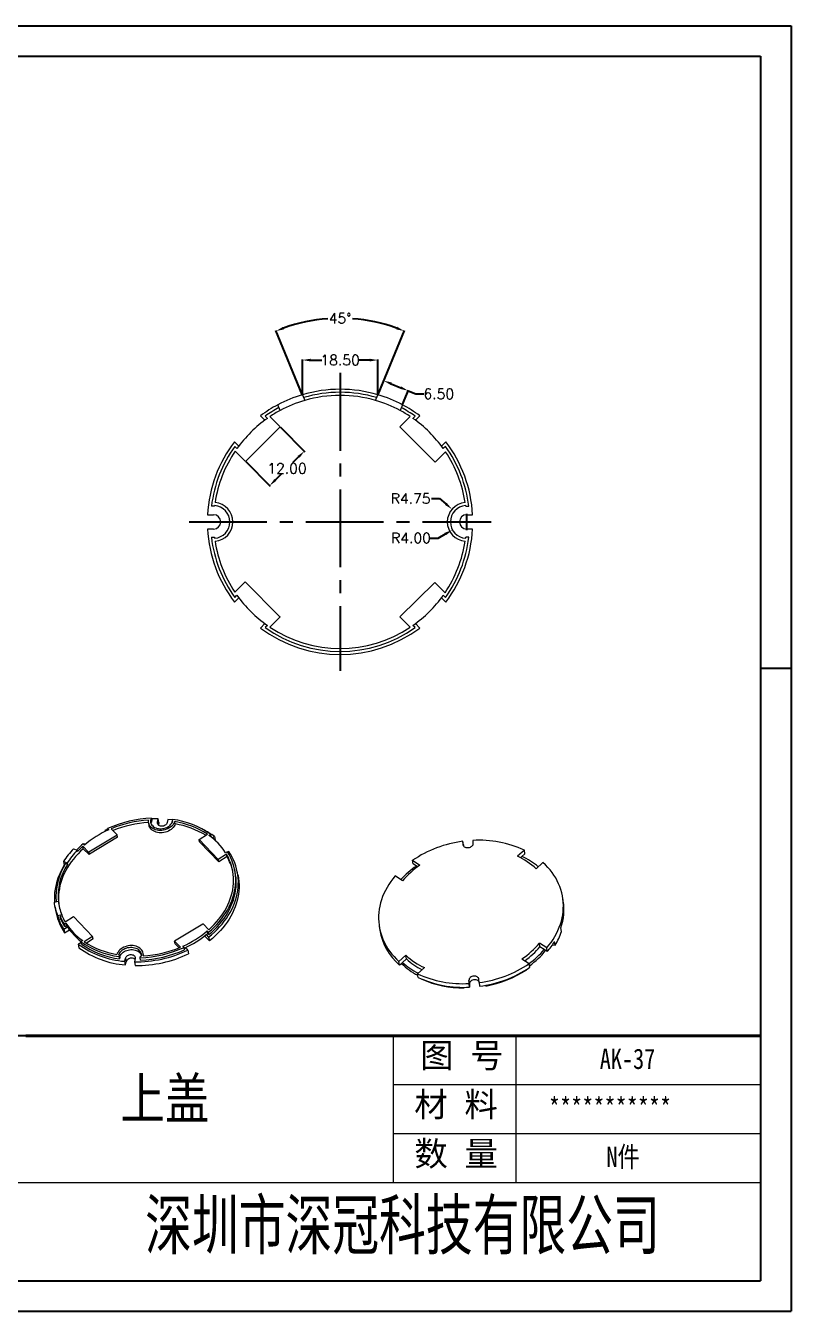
# Model space of a CAD drawing. Header units: inches. Extents: x 898 to 1873, y 462 to 777.
# Drawn here: x 1155.8 to 1343.3, y 462.3 to 777.3 of the extents above; entities that cross this region are included whole.
import ezdxf

# ---------------------------------------------------------------- set-up
doc = ezdxf.new("R2010")
doc.units = ezdxf.units.IN
doc.linetypes.add('CENTER2', pattern=[28.575, 19.05, -3.175, 3.175, -3.175])
doc.layers.add('文字', color=81, linetype='Continuous')
doc.layers.add('粗实线', color=7, linetype='Continuous', lineweight=30)
doc.layers.add('细实线', color=3, linetype='Continuous', lineweight=9)
doc.styles.get("Standard").update_dxf_attribs({"font": 'txt', "bigfont": 'gbcbig.shx'})
doc.styles.add('宋体', font='', dxfattribs={"width": 0.8, "height": 3.5})
doc.styles.add('长仿宋', font='', dxfattribs={"width": 0.7, "height": 4})
doc.styles.get('宋体').set_extended_font_data('SimSun')
doc.styles.get('长仿宋').set_extended_font_data('SimSun')
doc.dimstyles.new('2.5', dxfattribs={"dimtxt": 2.5, "dimasz": 2, "dimexe": 0.18, "dimexo": 0.0625, "dimgap": 0.09, "dimtad": 0, "dimtih": 1, "dimtoh": 1, "dimzin": 0, "dimdsep": 46, "dimtxsty": 'Standard', "dimcen": 2, "dimadec": 0, "dimazin": 0, "dimtfac": 1, "dimtofl": 0, "dimtmove": 0, "dimatfit": 3, "dimfxl": 1, "dimtolj": 1, "dimtzin": 0, "dimarcsym": 0})

# ---------------------------------------------------------------- blocks, each defined once
blk = doc.blocks.new('*D17')
at = {"color": 0, "lineweight": -2}
for p, q in [((1218.21, 679), (1224.19, 672.97)), ((1222.64, 671.69), (1221.15, 670.21)), ((1209.69, 670.54), (1215.67, 664.52)), ((1216.96, 666.06), (1218.45, 667.53))]:
    blk.add_line(p, q, dxfattribs=at)
at = {"color": 0}
for points in [[(1222.41, 671.93), (1222.88, 671.46), (1224.06, 673.1)], [(1216.73, 666.29), (1217.2, 665.82), (1215.54, 664.65)]]:
    blk.add_solid(points, dxfattribs=at)
at = {"layer": 'Defpoints', "color": 0}
for p in [(1218.16, 679.04), (1224.06, 673.1), (1209.65, 670.59)]:
    blk.add_point(p, dxfattribs=at)
at = {"color": 0, "insert": (1219.8, 668.87), "char_height": 2.5, "attachment_point": 5}
blk.add_mtext('\\A1;12.00', dxfattribs=at)
blk = doc.blocks.new('*D18')
at = {"color": 0, "lineweight": -2}
for p, q in [((1223.54, 686.98), (1217.03, 702.7)), ((1242.09, 686.98), (1248.6, 702.7))]:
    blk.add_line(p, q, dxfattribs=at)
for start, end in [(94.1986, 109.7094), (70.2906, 85.8014)]:
    blk.add_arc((1232.81, 664.59), 41.07, start, end, dxfattribs=at)
at = {"color": 0}
for points in [[(1219.08, 702.94), (1218.84, 703.57), (1217.1, 702.53)], [(1246.78, 703.57), (1246.54, 702.94), (1248.53, 702.53)]]:
    blk.add_solid(points, dxfattribs=at)
at = {"layer": 'Defpoints', "color": 0}
for p in [(1238.17, 705.31), (1223.56, 686.93), (1242.06, 686.93), (1224.14, 685.53), (1241.49, 685.53)]:
    blk.add_point(p, dxfattribs=at)
at = {"color": 0, "insert": (1232.81, 705.66), "char_height": 2.5, "attachment_point": 5}
blk.add_mtext('\\A1;45°', dxfattribs=at)
blk = doc.blocks.new('*D19')
at = {"color": 0, "lineweight": -2}
for p, q in [((1223.56, 686.99), (1223.56, 695.6)), ((1225.56, 695.42), (1228.35, 695.42)), ((1240.06, 695.42), (1237.28, 695.42)), ((1242.06, 686.99), (1242.06, 695.6))]:
    blk.add_line(p, q, dxfattribs=at)
at = {"color": 0}
for points in [[(1225.56, 695.75), (1225.56, 695.09), (1223.56, 695.42)], [(1240.06, 695.75), (1240.06, 695.09), (1242.06, 695.42)]]:
    blk.add_solid(points, dxfattribs=at)
at = {"layer": 'Defpoints', "color": 0}
for p in [(1242.06, 695.42), (1223.56, 686.93), (1242.06, 686.93)]:
    blk.add_point(p, dxfattribs=at)
at = {"color": 0, "insert": (1232.81, 695.42), "char_height": 2.5, "attachment_point": 5}
blk.add_mtext('\\A1;18.50', dxfattribs=at)
blk = doc.blocks.new('*D20')
at = {"color": 0, "lineweight": -2}
for p, q in [((1255.19, 661.49), (1257.19, 661.49)), ((1257.19, 661.49), (1258.71, 660.18)), ((1261.81, 655.77), (1265.81, 655.77)), ((1263.81, 653.77), (1263.81, 657.77))]:
    blk.add_line(p, q, dxfattribs=at)
at = {"color": 0}
blk.add_solid([(1258.92, 660.43), (1258.49, 659.93), (1260.22, 658.87)], dxfattribs=at)
at = {"layer": 'Defpoints', "color": 0}
for p in [(1260.22, 658.87), (1263.81, 655.77)]:
    blk.add_point(p, dxfattribs=at)
at = {"color": 0, "insert": (1250.1, 661.49), "char_height": 2.5, "attachment_point": 5}
blk.add_mtext('\\A1;R4.75', dxfattribs=at)
blk = doc.blocks.new('*D21')
at = {"color": 0, "lineweight": -2}
for p, q in [((1261.81, 655.77), (1265.81, 655.77)), ((1263.81, 653.77), (1263.81, 657.77)), ((1256.86, 651.82), (1258.6, 652.81)), ((1254.86, 651.82), (1256.86, 651.82))]:
    blk.add_line(p, q, dxfattribs=at)
at = {"color": 0}
blk.add_solid([(1258.43, 653.1), (1258.76, 652.52), (1260.34, 653.79)], dxfattribs=at)
at = {"layer": 'Defpoints', "color": 0}
for p in [(1263.81, 655.77), (1260.34, 653.79)]:
    blk.add_point(p, dxfattribs=at)
at = {"color": 0, "insert": (1250.18, 651.82), "char_height": 2.5, "attachment_point": 5}
blk.add_mtext('\\A1;R4.00', dxfattribs=at)
blk = doc.blocks.new('*D22')
at = {"color": 0, "lineweight": -2}
for p, q in [((1242.09, 686.98), (1243.56, 690.54)), ((1245.34, 689.61), (1247.65, 688.65)), ((1248.09, 684.5), (1249.57, 688.05)), ((1249.5, 687.89), (1251.35, 687.12)), ((1251.35, 687.12), (1253.35, 687.12))]:
    blk.add_line(p, q, dxfattribs=at)
at = {"color": 0}
for points in [[(1245.47, 689.92), (1245.21, 689.3), (1243.49, 690.38)], [(1247.78, 688.96), (1247.52, 688.35), (1249.5, 687.89)]]:
    blk.add_solid(points, dxfattribs=at)
at = {"layer": 'Defpoints', "color": 0}
for p in [(1242.06, 686.93), (1249.5, 687.89), (1248.07, 684.44)]:
    blk.add_point(p, dxfattribs=at)
at = {"color": 0, "insert": (1256.98, 687.12), "char_height": 2.5, "attachment_point": 5}
blk.add_mtext('\\A1;6.50', dxfattribs=at)

msp = doc.modelspace()

# ---------------------------------------------------------------- linework, layer by layer
for p, q in [((897.81, 777.347), (1343.31, 777.347)), ((1343.31, 777.347), (1343.31, 462.347)), ((912.81, 769.847), (1335.81, 769.847)), ((1335.81, 769.847), (1335.81, 469.847)), ((1343.31, 619.847), (1335.81, 619.847)), ((1155.81, 529.847), (1065.81, 529.847)), ((912.81, 469.847), (1335.81, 469.847)), ((897.81, 462.347), (1343.31, 462.347))]:
    msp.add_line(p, q)
at = {"color": 1, "linetype": 'CENTER2'}
for p, q in [((1232.814, 692.269), (1232.814, 619.269)), ((1195.814, 655.769), (1269.814, 655.769))]:
    msp.add_line(p, q, dxfattribs=at)
at = {"color": 7, "linetype": 'Continuous', "lineweight": 15}
for p, q in [((1223.564, 686.925), (1224.142, 685.532)), ((1241.487, 685.532), (1242.064, 686.925)), ((1218.126, 683.069), (1217.549, 684.461)), ((1248.079, 684.461), (1247.502, 683.069)), ((1213.314, 681.769), (1214.386, 680.697)), ((1214.464, 681.68), (1215.003, 681.142)), ((1215.633, 681.572), (1218.163, 679.042)), ((1247.465, 679.042), (1249.996, 681.572)), ((1250.626, 681.142), (1251.164, 681.68)), ((1251.242, 680.697), (1252.314, 681.769)), ((1209.648, 670.587), (1218.163, 679.042)), ((1247.632, 678.936), (1256.087, 670.42)), ((1208.002, 674.353), (1206.931, 675.424)), ((1207.555, 673.74), (1207.017, 674.278)), ((1258.697, 675.424), (1257.626, 674.353)), ((1258.611, 674.278), (1258.074, 673.74)), ((1209.648, 670.587), (1207.12, 673.114)), ((1256.087, 670.42), (1258.617, 672.951)), ((1202.05, 659.585), (1201.294, 659.585)), ((1263.579, 659.585), (1264.334, 659.585)), ((1200.361, 657.519), (1201.814, 657.519)), ((1263.814, 657.519), (1265.267, 657.519)), ((1201.814, 654.019), (1200.361, 654.019)), ((1265.267, 654.019), (1263.814, 654.019)), ((1201.289, 651.995), (1202.045, 651.995)), ((1264.339, 651.995), (1263.584, 651.995)), ((1209.542, 641.118), (1207.011, 638.588)), ((1217.997, 632.603), (1209.542, 641.118)), ((1255.981, 640.952), (1247.465, 632.497)), ((1255.981, 640.952), (1258.508, 638.425)), ((1206.931, 636.114), (1208.002, 637.185)), ((1207.017, 637.261), (1207.555, 637.798)), ((1257.626, 637.185), (1258.697, 636.114)), ((1258.074, 637.798), (1258.611, 637.261)), ((1214.386, 630.841), (1213.314, 629.769)), ((1215.003, 630.397), (1214.464, 629.859)), ((1218.163, 632.497), (1215.633, 629.966)), ((1249.996, 629.966), (1247.465, 632.497)), ((1251.164, 629.859), (1250.626, 630.397)), ((1252.314, 629.769), (1251.242, 630.841)), ((1186.507, 582.746), (1186.603, 583.152)), ((1186.603, 583.152), (1186.726, 582.572)), ((1188.069, 582.214), (1188.252, 582.995)), ((1188.441, 582.102), (1188.252, 582.995)), ((1190.639, 582.863), (1190.455, 582.082)), ((1191.779, 582.869), (1191.684, 582.463)), ((1175.896, 580.454), (1175.211, 580.138)), ((1175.211, 580.138), (1175.384, 579.96)), ((1175.211, 580.138), (1175.261, 579.9)), ((1175.859, 580.63), (1176.158, 580.32)), ((1175.945, 580.224), (1175.859, 580.63)), ((1178.171, 579.127), (1176.765, 580.583)), ((1185.886, 582.041), (1186.009, 581.46)), ((1186.507, 582.16), (1186.384, 582.741)), ((1186.507, 582.746), (1186.63, 582.166)), ((1186.63, 582.166), (1186.726, 582.572)), ((1188.441, 582.102), (1188.298, 581.494)), ((1191.738, 582.207), (1191.684, 582.463)), ((1192.446, 581.774), (1192.323, 582.355)), ((1170.169, 576.595), (1169.87, 576.905)), ((1170.077, 576.946), (1169.938, 576.834)), ((1170.306, 576.71), (1170.077, 576.946)), ((1171.295, 574.902), (1178.171, 579.127)), ((1178.294, 578.546), (1171.418, 574.322)), ((1178.294, 578.546), (1178.171, 579.127)), ((1198.254, 577.959), (1200.297, 579.222)), ((1198.254, 577.959), (1202.944, 573.062)), ((1198.377, 577.378), (1198.254, 577.959)), ((1203.067, 572.481), (1198.377, 577.378)), ((1200.669, 578.965), (1201.104, 579.234)), ((1201.227, 578.653), (1201.104, 579.234)), ((1201.154, 578.608), (1201.227, 578.653)), ((1201.501, 578.336), (1202.02, 578.656)), ((1202.02, 578.656), (1202.209, 577.763)), ((1202.209, 577.763), (1202.187, 577.75)), ((1262.918, 576.723), (1262.884, 577.503)), ((1263.025, 576.613), (1262.884, 577.503)), ((1263.025, 576.613), (1263.036, 576.355)), ((1265.32, 577.723), (1265.354, 576.943)), ((1167.517, 575.664), (1168.394, 575.301)), ((1168.394, 575.301), (1168.46, 574.989)), ((1171.202, 574.817), (1169.796, 576.273)), ((1169.919, 575.692), (1169.796, 576.273)), ((1171.325, 574.236), (1169.919, 575.692)), ((1171.325, 574.236), (1171.202, 574.817)), ((1171.418, 574.322), (1171.295, 574.902)), ((1204.99, 574.327), (1202.944, 573.062)), ((1205.113, 573.746), (1203.067, 572.481)), ((1205.211, 574.951), (1204.776, 574.682)), ((1205.113, 573.746), (1204.99, 574.327)), ((1205.54, 574.985), (1205.287, 574.829)), ((1277.936, 575.326), (1276.254, 573.826)), ((1277.357, 573.794), (1276.989, 573.466)), ((1278.077, 574.437), (1277.357, 573.794)), ((1277.363, 573.8), (1277.365, 573.79)), ((1278.077, 574.437), (1277.936, 575.326)), ((1165.077, 572.523), (1165.266, 571.63)), ((1165.954, 572.16), (1165.077, 572.523)), ((1165.266, 571.63), (1165.326, 571.605)), ((1166.02, 571.848), (1165.582, 572.029)), ((1165.954, 572.16), (1166.02, 571.848)), ((1203.067, 572.481), (1202.944, 573.062)), ((1207.088, 570.083), (1206.965, 570.664)), ((1207.791, 569.299), (1207.601, 570.192)), ((1250.574, 572.846), (1252.373, 571.661)), ((1250.716, 571.956), (1250.574, 572.846)), ((1251.486, 571.449), (1250.716, 571.956)), ((1251.786, 571.251), (1251.486, 571.449)), ((1280.817, 570.798), (1282.501, 572.3)), ((1248.108, 567.833), (1246.307, 569.019)), ((1162.739, 562.577), (1163.762, 562.835)), ((1162.898, 561.665), (1163.276, 559.878)), ((1163.762, 562.835), (1163.828, 562.522)), ((1287.469, 562.867), (1287.328, 563.756)), ((1164.682, 559.508), (1163.659, 559.25)), ((1163.659, 559.25), (1163.848, 558.357)), ((1163.848, 558.357), (1164.359, 558.486)), ((1164.748, 559.195), (1164.236, 559.066)), ((1164.359, 558.486), (1164.236, 559.066)), ((1164.682, 559.508), (1164.748, 559.195)), ((1165.453, 557.798), (1167.499, 559.063)), ((1172.189, 554.166), (1167.499, 559.063)), ((1165.149, 555.979), (1166.015, 556.514)), ((1165.149, 555.979), (1165.338, 555.085)), ((1165.232, 557.174), (1165.667, 557.443)), ((1165.355, 556.594), (1165.232, 557.174)), ((1165.338, 555.085), (1166.516, 555.814)), ((1165.355, 556.594), (1165.79, 556.863)), ((1165.667, 557.443), (1165.79, 556.863)), ((1199.148, 557.223), (1192.272, 552.998)), ((1199.241, 557.308), (1200.647, 555.852)), ((1200.016, 554.635), (1200.612, 554.018)), ((1200.274, 555.53), (1200.573, 555.22)), ((1200.397, 554.949), (1200.274, 555.53)), ((1200.397, 554.949), (1200.696, 554.64)), ((1200.696, 554.64), (1200.573, 555.22)), ((1242.391, 556.626), (1242.532, 555.736)), ((1287.043, 555.412), (1286.902, 556.302)), ((1169.371, 552.742), (1168.669, 552.308)), ((1168.669, 552.308), (1168.858, 551.414)), ((1169.774, 553.16), (1169.339, 552.891)), ((1169.462, 552.311), (1169.339, 552.891)), ((1172.189, 554.166), (1170.146, 552.903)), ((1172.312, 553.586), (1170.665, 552.567)), ((1172.312, 553.586), (1172.189, 554.166)), ((1192.272, 552.998), (1193.678, 551.542)), ((1192.395, 552.418), (1192.272, 552.998)), ((1193.365, 551.414), (1192.395, 552.418)), ((1194.584, 551.496), (1194.285, 551.805)), ((1194.707, 550.915), (1194.584, 551.496)), ((1195.478, 550.825), (1194.883, 551.442)), ((1200.801, 553.124), (1199.634, 554.332)), ((1200.612, 554.018), (1200.801, 553.124)), ((1283.412, 551.363), (1281.611, 552.549)), ((1281.752, 551.66), (1281.611, 552.549)), ((1282.782, 550.982), (1281.752, 551.66)), ((1283.553, 550.474), (1283.412, 551.363)), ((1284.846, 552.168), (1285.469, 552.028)), ((1285.469, 552.028), (1285.328, 552.917)), ((1178.732, 549.667), (1178.636, 549.261)), ((1178.636, 549.261), (1178.759, 548.68)), ((1178.732, 549.667), (1178.854, 549.086)), ((1178.854, 549.086), (1178.759, 548.68)), ((1180.05, 548.1), (1180.233, 548.882)), ((1180.239, 547.207), (1180.05, 548.1)), ((1180.233, 548.882), (1180.422, 547.988)), ((1182.62, 548.75), (1182.437, 547.968)), ((1183.811, 548.972), (1183.907, 549.378)), ((1183.934, 548.391), (1183.811, 548.972)), ((1184.68, 549.504), (1184.557, 550.085)), ((1195.478, 550.825), (1195.667, 549.932)), ((1247.218, 548.082), (1248.901, 549.584)), ((1249.043, 548.694), (1248.08, 547.836)), ((1249.043, 548.694), (1248.901, 549.584)), ((1277.345, 548.721), (1279.144, 547.536)), ((1283.553, 550.474), (1282.782, 550.982)), ((1180.239, 547.207), (1180.422, 547.988)), ((1182.437, 547.968), (1182.626, 547.075)), ((1247.359, 547.192), (1247.218, 548.082)), ((1248.08, 547.836), (1247.359, 547.192)), ((1247.486, 547.237), (1247.449, 547.273)), ((1247.476, 547.297), (1247.486, 547.237)), ((1247.848, 547.56), (1247.486, 547.237)), ((1247.838, 547.62), (1247.848, 547.56)), ((1253.465, 546.556), (1251.783, 545.056)), ((1251.924, 544.166), (1251.783, 545.056)), ((1278.559, 546.161), (1278.577, 546.042)), ((1279.286, 546.647), (1279.144, 547.536)), ((1252.802, 543.766), (1252.812, 543.706)), ((1264.365, 543.439), (1264.399, 542.659)), ((1264.506, 542.549), (1264.365, 543.439)), ((1264.54, 541.769), (1264.399, 542.659)), ((1264.506, 542.549), (1264.54, 541.769)), ((1266.835, 542.879), (1266.801, 543.659)), ((1266.835, 542.879), (1266.976, 541.99)), ((1268.484, 542.043), (1268.455, 542.224)), ((1263.174, 541.734), (1263.201, 541.561)), ((1263.201, 541.561), (1263.194, 541.734))]:
    msp.add_line(p, q, dxfattribs=at)
at = {"color": 8, "linetype": 'Continuous', "lineweight": 15}
for p, q in [((1188.069, 582.214), (1188.198, 581.605)), ((1262.943, 576.561), (1262.918, 576.723))]:
    msp.add_line(p, q, dxfattribs=at)
at = {"color": 7, "linetype": 'Continuous', "lineweight": 15, "flags": 128}
for points in [[(1188.252, 582.995), (1187.225, 582.99), (1186.641, 582.971)], [(1191.747, 582.731), (1191.637, 582.746), (1190.639, 582.863)], [(1192.323, 582.355), (1192.199, 582.056), (1192.032, 581.766), (1191.823, 581.49), (1191.576, 581.232), (1191.295, 580.995), (1190.982, 580.783), (1190.643, 580.598), (1190.283, 580.444), (1189.907, 580.323), (1189.519, 580.236), (1189.126, 580.184), (1188.733, 580.169), (1188.346, 580.191), (1187.971, 580.248), (1187.612, 580.341), (1187.275, 580.468), (1186.964, 580.628), (1186.684, 580.817), (1186.44, 581.034), (1186.234, 581.275), (1186.069, 581.536), (1185.949, 581.815), (1185.873, 582.106), (1185.845, 582.407), (1185.863, 582.712)], [(1192.446, 581.774), (1192.322, 581.475), (1192.155, 581.185), (1191.946, 580.909), (1191.699, 580.651), (1191.418, 580.414), (1191.105, 580.202), (1190.766, 580.017), (1190.406, 579.863), (1190.03, 579.742), (1189.642, 579.655), (1189.249, 579.604), (1188.856, 579.589), (1188.469, 579.61), (1188.094, 579.668), (1187.735, 579.761), (1187.397, 579.888), (1187.087, 580.047), (1186.807, 580.236), (1186.563, 580.453), (1186.357, 580.694), (1186.192, 580.955), (1186.072, 581.234), (1186.009, 581.46)], [(1186.384, 582.741), (1186.365, 582.471), (1186.389, 582.205), (1186.457, 581.947), (1186.566, 581.702), (1186.716, 581.473), (1186.905, 581.263), (1187.128, 581.077), (1187.383, 580.917), (1187.666, 580.785), (1187.972, 580.683), (1188.296, 580.614), (1188.634, 580.579), (1188.979, 580.577), (1189.327, 580.609), (1189.672, 580.674), (1190.009, 580.771), (1190.332, 580.9), (1190.636, 581.057), (1190.917, 581.241), (1191.169, 581.447), (1191.39, 581.675), (1191.575, 581.918), (1191.722, 582.175), (1191.829, 582.44)], [(1186.507, 582.16), (1186.488, 581.89), (1186.488, 581.865)], [(1190.455, 582.082), (1190.389, 581.9), (1190.28, 581.727), (1190.131, 581.571), (1189.95, 581.436), (1189.741, 581.329), (1189.514, 581.254), (1189.278, 581.213), (1189.041, 581.208), (1188.812, 581.238), (1188.601, 581.304), (1188.415, 581.403), (1188.262, 581.53), (1188.147, 581.681), (1188.075, 581.849), (1188.048, 582.03), (1188.069, 582.214)], [(1265.354, 576.943), (1265.338, 576.758), (1265.277, 576.575), (1265.171, 576.403), (1265.026, 576.247), (1264.846, 576.113), (1264.64, 576.007), (1264.413, 575.933), (1264.177, 575.894), (1263.938, 575.89), (1263.707, 575.923), (1263.493, 575.99), (1263.303, 576.091), (1263.146, 576.219), (1263.026, 576.371), (1262.949, 576.541), (1262.918, 576.723)], [(1169.919, 575.692), (1169.258, 575.084), (1168.63, 574.457), (1168.036, 573.811), (1167.477, 573.148), (1166.955, 572.47), (1166.471, 571.777), (1166.025, 571.072), (1165.618, 570.355), (1165.252, 569.628), (1164.927, 568.893), (1164.643, 568.15), (1164.402, 567.403), (1164.203, 566.651), (1164.048, 565.897), (1163.936, 565.142), (1163.868, 564.388), (1163.843, 563.636), (1163.863, 562.887), (1163.926, 562.144), (1164.028, 561.438)], [(1200.573, 555.22), (1201.277, 555.836), (1201.948, 556.472), (1202.584, 557.129), (1203.184, 557.804), (1203.747, 558.497), (1204.271, 559.205), (1204.755, 559.927), (1205.199, 560.663), (1205.601, 561.409), (1205.96, 562.165), (1206.277, 562.93), (1206.549, 563.701), (1206.777, 564.476), (1206.96, 565.255), (1207.098, 566.036), (1207.19, 566.817), (1207.237, 567.596), (1207.238, 568.372), (1207.192, 569.143), (1207.101, 569.908), (1206.965, 570.665), (1206.783, 571.412), (1206.556, 572.148), (1206.285, 572.872), (1205.97, 573.581), (1205.612, 574.275), (1205.211, 574.951)], [(1200.612, 554.018), (1201.332, 554.617), (1202.022, 555.237), (1202.678, 555.877), (1203.3, 556.537), (1203.887, 557.214), (1204.438, 557.907), (1204.95, 558.615), (1205.425, 559.336), (1205.859, 560.07), (1206.253, 560.815), (1206.606, 561.568), (1206.918, 562.329), (1207.186, 563.097), (1207.412, 563.869), (1207.594, 564.645), (1207.733, 565.422), (1207.827, 566.199), (1207.877, 566.974), (1207.883, 567.747), (1207.844, 568.516), (1207.761, 569.278), (1207.634, 570.033), (1207.463, 570.779), (1207.249, 571.514), (1206.991, 572.238), (1206.691, 572.948), (1206.348, 573.644), (1205.964, 574.323), (1205.54, 574.985)], [(1200.647, 555.852), (1201.308, 556.46), (1201.936, 557.088), (1202.53, 557.733), (1203.089, 558.396), (1203.611, 559.075), (1204.095, 559.767), (1204.541, 560.473), (1204.948, 561.19), (1205.314, 561.917), (1205.639, 562.652), (1205.923, 563.394), (1206.164, 564.142), (1206.363, 564.894), (1206.518, 565.648), (1206.63, 566.403), (1206.698, 567.157), (1206.723, 567.909), (1206.703, 568.657), (1206.64, 569.4), (1206.533, 570.136), (1206.382, 570.864), (1206.188, 571.582), (1205.951, 572.289), (1205.672, 572.983), (1205.352, 573.663), (1204.99, 574.327)], [(1283.412, 551.363), (1283.969, 552.046), (1284.488, 552.744), (1284.969, 553.458), (1285.41, 554.184), (1285.81, 554.922), (1286.17, 555.671), (1286.487, 556.429), (1286.762, 557.194), (1286.994, 557.965), (1287.182, 558.74), (1287.326, 559.518), (1287.426, 560.297), (1287.481, 561.077), (1287.492, 561.854), (1287.458, 562.628), (1287.38, 563.398), (1287.258, 564.161), (1287.091, 564.916), (1286.881, 565.662), (1286.627, 566.398), (1286.33, 567.121), (1285.991, 567.83), (1285.611, 568.524), (1285.189, 569.202), (1284.728, 569.862), (1284.227, 570.503), (1283.689, 571.124), (1283.113, 571.723), (1282.501, 572.3)], [(1200.696, 554.64), (1201.4, 555.255), (1202.071, 555.892), (1202.707, 556.548), (1203.307, 557.224), (1203.87, 557.916), (1204.394, 558.624), (1204.878, 559.347), (1205.322, 560.082), (1205.724, 560.828), (1206.083, 561.585), (1206.4, 562.349), (1206.672, 563.12), (1206.9, 563.896), (1207.083, 564.675), (1207.221, 565.455), (1207.313, 566.236), (1207.36, 567.015), (1207.36, 567.792), (1207.315, 568.563), (1207.224, 569.328), (1207.088, 570.083)], [(1207.791, 569.299), (1207.823, 569.139), (1207.95, 568.384), (1208.033, 567.622), (1208.072, 566.854), (1208.066, 566.081), (1208.016, 565.305), (1207.922, 564.528), (1207.783, 563.751), (1207.601, 562.976), (1207.375, 562.204), (1207.107, 561.436), (1206.796, 560.675), (1206.442, 559.921), (1206.048, 559.177), (1205.614, 558.443), (1205.139, 557.721), (1204.627, 557.013), (1204.076, 556.32), (1203.489, 555.643), (1202.867, 554.984), (1202.211, 554.344), (1201.521, 553.723), (1200.801, 553.124)], [(1246.307, 569.019), (1245.75, 568.336), (1245.231, 567.638), (1244.75, 566.924), (1244.309, 566.198), (1243.908, 565.46), (1243.549, 564.711), (1243.232, 563.953), (1242.957, 563.188), (1242.725, 562.417), (1242.537, 561.642), (1242.393, 560.864), (1242.293, 560.085), (1242.238, 559.305), (1242.227, 558.528), (1242.26, 557.754), (1242.339, 556.984), (1242.461, 556.221), (1242.628, 555.466), (1242.838, 554.72), (1243.092, 553.984), (1243.389, 553.261), (1243.728, 552.552), (1244.108, 551.858), (1244.529, 551.18), (1244.991, 550.52), (1245.491, 549.879), (1246.03, 549.258), (1246.606, 548.659), (1247.218, 548.082)], [(1184.58, 549.413), (1184.598, 549.718), (1184.57, 550.019), (1184.494, 550.311), (1184.374, 550.589), (1184.209, 550.851), (1184.003, 551.092), (1183.759, 551.308), (1183.479, 551.498), (1183.168, 551.657), (1182.831, 551.784), (1182.472, 551.877), (1182.097, 551.935), (1181.71, 551.956), (1181.317, 551.941), (1180.924, 551.89), (1180.536, 551.802), (1180.16, 551.681), (1179.8, 551.527), (1179.461, 551.343), (1179.148, 551.131), (1178.867, 550.894), (1178.62, 550.635), (1178.411, 550.359), (1178.244, 550.07), (1178.12, 549.77)], [(1178.614, 549.685), (1178.721, 549.951), (1178.868, 550.207), (1179.053, 550.451), (1179.274, 550.678), (1179.526, 550.885), (1179.807, 551.068), (1180.111, 551.225), (1180.434, 551.354), (1180.771, 551.452), (1181.116, 551.517), (1181.464, 551.549), (1181.809, 551.547), (1182.147, 551.511), (1182.471, 551.442), (1182.777, 551.341), (1183.06, 551.209), (1183.315, 551.048), (1183.538, 550.862), (1183.727, 550.653), (1183.877, 550.423), (1183.987, 550.178), (1184.054, 549.92), (1184.078, 549.654), (1184.059, 549.384)], [(1178.81, 549.297), (1178.844, 549.37), (1178.991, 549.626), (1179.176, 549.87), (1179.397, 550.097), (1179.649, 550.304), (1179.93, 550.488), (1180.234, 550.645), (1180.557, 550.773), (1180.894, 550.871), (1181.239, 550.936), (1181.587, 550.968), (1181.932, 550.966), (1182.27, 550.93), (1182.594, 550.861), (1182.9, 550.76), (1183.183, 550.628), (1183.438, 550.468), (1183.661, 550.281), (1183.85, 550.072), (1184, 549.843), (1184.078, 549.68)], [(1180.233, 548.882), (1180.299, 549.064), (1180.409, 549.237), (1180.557, 549.393), (1180.739, 549.527), (1180.948, 549.634), (1181.174, 549.71), (1181.411, 549.751), (1181.648, 549.756), (1181.877, 549.725), (1182.088, 549.659), (1182.274, 549.561), (1182.427, 549.434), (1182.542, 549.283), (1182.614, 549.115), (1182.641, 548.934), (1182.62, 548.75)], [(1184.695, 549.421), (1184.693, 549.438), (1184.68, 549.504)], [(1266.801, 543.659), (1266.77, 543.841), (1266.693, 544.011), (1266.573, 544.163), (1266.416, 544.291), (1266.226, 544.391), (1266.012, 544.459), (1265.781, 544.492), (1265.542, 544.488), (1265.305, 544.449), (1265.079, 544.375), (1264.872, 544.269), (1264.693, 544.135), (1264.548, 543.979), (1264.442, 543.806), (1264.38, 543.624), (1264.365, 543.439)], [(1266.824, 543.137), (1266.714, 543.273), (1266.557, 543.402), (1266.367, 543.502), (1266.153, 543.57), (1265.922, 543.602), (1265.683, 543.599), (1265.447, 543.559), (1265.22, 543.485), (1265.014, 543.379), (1264.834, 543.246), (1264.689, 543.09), (1264.583, 542.917), (1264.522, 542.734), (1264.506, 542.549)]]:
    msp.add_lwpolyline(points, dxfattribs=at)
at = {"color": 7, "linetype": 'Continuous', "lineweight": 15}
for centre, radius, start, end in [((1232.814, 655.769), 32.5, 106.53586, 118.01429), ((1232.814, 655.769), 32.5, 73.46414, 106.53586), ((1232.814, 655.769), 31.75, 73.60555, 106.39445), ((1232.814, 655.769), 31, 73.75385, 106.24615), ((1232.814, 655.769), 32.5, 61.98571, 73.46414), ((1232.814, 655.769), 32.5, 118.01429, 126.8699), ((1232.814, 655.769), 31.75, 118.14497, 125.30612), ((1232.814, 655.769), 31, 106.24615, 118.282), ((1232.814, 655.769), 31, 61.718, 73.75385), ((1232.814, 655.769), 31.75, 54.69388, 61.85503), ((1232.814, 655.769), 32.5, 53.1301, 61.98571), ((1232.814, 655.769), 31, 125.06924, 144.56996), ((1232.814, 655.769), 31, 118.282, 123.65879), ((1232.814, 655.769), 31, 56.34121, 61.718), ((1232.814, 655.769), 31, 35.43004, 54.93076), ((1232.814, 655.769), 27.5, 57.39698, 57.80771), ((1232.814, 655.769), 32.5, 142.78763, 176.91335), ((1232.814, 655.769), 31.75, 144.34185, 173.09768), ((1232.814, 655.769), 31.75, 6.90232, 35.65815), ((1232.814, 655.769), 32.5, 3.08665, 37.21237), ((1232.814, 655.769), 31, 145.97878, 171.2122), ((1232.814, 655.769), 31, 8.7878, 33.65879), ((1232.814, 655.769), 31, 172.60186, 172.92985), ((1201.814, 655.769), 4, 273.69907, 86.30093), ((1201.814, 655.769), 4.75, 274.3939, 85.6061), ((1263.814, 655.769), 4.75, 94.3939, 265.6061), ((1263.814, 655.769), 4, 93.69907, 266.30093), ((1232.814, 655.769), 31, 7.07015, 7.39814), ((1201.814, 655.769), 1.75, 270, 90), ((1263.814, 655.769), 1.75, 90, 270), ((1232.814, 655.769), 32.5, 183.08665, 217.21237), ((1232.814, 655.769), 32.5, 322.78763, 356.91335), ((1232.814, 655.769), 31.75, 186.82664, 215.65815), ((1232.814, 655.769), 31, 186.99262, 187.39814), ((1232.814, 655.769), 31, 188.7878, 213.65879), ((1232.814, 655.769), 31, 325.97878, 351.2122), ((1232.814, 655.769), 31.75, 324.34185, 353.17336), ((1232.814, 655.769), 31, 352.60186, 353.00738), ((1232.814, 655.769), 31, 215.43004, 234.93076), ((1232.814, 655.769), 31, 305.06924, 324.56996), ((1232.814, 655.769), 27.5, 237.39698, 237.80771), ((1232.814, 655.769), 32.5, 233.1301, 306.8699), ((1232.814, 655.769), 31.75, 234.69388, 305.30612), ((1232.814, 655.769), 31, 236.34121, 303.65879), ((1187.754, 554.113), 29.062, 92.26947, 114.15903), ((1188.758, 561.341), 21.739, 55.3949, 82.01201), ((1186.354, 557.253), 25.22, 113.84525, 129.92071), ((1187.706, 554.333), 28.439, 93.71535, 112.62681), ((1187.832, 553.735), 28.456, 93.95242, 111.93679), ((1187.661, 554.977), 27.793, 92.37829, 92.63186), ((1187.783, 554.396), 27.793, 92.37829, 92.63186), ((1187.843, 557.766), 24.994, 80.82405, 81.16054), ((1188.748, 561.54), 21.12, 56.85074, 80.25549), ((1188.821, 560.778), 21.307, 58.66617, 80.20438), ((1190.557, 563.523), 18.985, 52.85733, 62.78811), ((1184.252, 559.726), 22.404, 129.93528, 135.69762), ((1192.034, 566.577), 15.101, 32.46092, 55.12103), ((1266.415, 549.57), 28.154, 97.2061, 124.23894), ((1266.877, 551.522), 26.248, 65.082, 93.40163), ((1182.049, 561.855), 20.047, 136.45982, 147.84702), ((1182.191, 562.068), 19.118, 136.1935, 148.13516), ((1184.074, 560.085), 21.585, 131.41308, 136.33287), ((1184.448, 560.493), 19.51, 132.38964, 132.7608), ((1184.571, 559.912), 19.51, 132.38964, 132.7608), ((1194.132, 567.321), 12.722, 13.37642, 30.33414), ((1269.027, 557.979), 17.417, 47.39334, 65.48525), ((1269.257, 556.589), 19.016, 50.53027, 64.7909), ((1177.926, 563.377), 15.113, 146.90101, 182.94319), ((1177.818, 564.06), 14.603, 146.92451, 185.29189), ((1177.944, 564.124), 14.206, 147.06878, 186.47584), ((1263.578, 553.659), 21.51, 124.20398, 137.72966), ((1263.42, 555.061), 19.939, 123.64244, 140.16927), ((1175.744, 564.384), 13.13, 187.9088, 203.01404), ((1176.181, 564.476), 12.527, 187.52815, 203.3657), ((1273.717, 560.748), 13.915, 341.36616, 8.75844), ((1176.406, 562.685), 13.426, 192.06602, 214.47542), ((1176.555, 563.761), 13.808, 203.04017, 214.30672), ((1176.562, 564.346), 13.408, 203.18642, 212.33295), ((1176.685, 563.765), 13.408, 203.18642, 212.33295), ((1176.696, 564.352), 13.014, 203.34592, 210.24019), ((1178.409, 565.549), 15.101, 212.46092, 235.12103), ((1177.287, 564.045), 13.556, 211.99433, 213.7466), ((1178.487, 564.952), 15.058, 214.07999, 232.93732), ((1184.09, 574.872), 25.22, 293.84525, 309.92071), ((1184.214, 574.316), 25.24, 295.00435, 308.76046), ((1185.995, 571.633), 19.51, 312.38964, 312.7608), ((1185.595, 572.474), 22.939, 308.95236, 310.18632), ((1256.864, 558.198), 14.543, 189.74751, 229.18357), ((1271.464, 560.601), 16.421, 328.52504, 341.57815), ((1181.856, 570.482), 22.454, 234.03621, 265.38638), ((1182.015, 569.507), 22.37, 233.97592, 265.44667), ((1181.68, 570.774), 21.728, 235.39029, 261.94649), ((1181.803, 570.194), 21.728, 235.39029, 261.94649), ((1181.695, 570.585), 21.12, 236.85074, 260.25549), ((1182.69, 578.012), 29.062, 272.21201, 294.15911), ((1182.737, 577.792), 28.439, 273.71535, 292.62681), ((1183.351, 575.981), 27.114, 294.56101, 295.17069), ((1266.299, 565.321), 19.939, 303.64244, 320.16927), ((1266.569, 564.307), 19.761, 305.60711, 320.20585), ((1269.211, 562.758), 18.884, 319.41909, 328.59195), ((1182.599, 574.35), 24.985, 260.82401, 261.09624), ((1181.716, 547.493), 1.386, 51.46788, 159.04305), ((1182.769, 577.643), 29.676, 269.35807, 295.35599), ((1182.958, 576.751), 29.678, 269.35886, 295.35519), ((1182.783, 577.143), 27.788, 272.31833, 272.63188), ((1182.813, 577.431), 29.062, 272.21201, 294.15911), ((1260.692, 562.403), 17.417, 227.39334, 245.48525), ((1260.602, 561.203), 17.032, 227.258, 243.00562), ((1266.669, 564.67), 21.143, 306.00651, 319.65095), ((1266.847, 563.987), 21.007, 306.10899, 320.90126), ((1260.293, 560.621), 18.041, 226.38326, 242.06703), ((1260.414, 561.509), 18.415, 227.94872, 242.51321), ((1262.842, 568.86), 26.248, 245.082, 273.40163), ((1263.303, 570.811), 28.154, 277.2061, 304.23894), ((1263.428, 569.966), 28.2, 277.22827, 304.21677), ((1263.601, 569.104), 27.498, 280.22965, 303.00092), ((1262.97, 567.902), 26.18, 245.04478, 273.43884), ((1263.012, 566.878), 25.318, 246.24072, 270.42824)]:
    msp.add_arc(centre, radius, start, end, dxfattribs=at)
at = {"layer": '粗实线', "color": 7, "lineweight": 40}
msp.add_line((1335.81, 529.847), (1155.81, 529.847), dxfattribs=at)
at = {"layer": '细实线', "color": 7}
for p, q in [((1245.81, 529.847), (1245.81, 493.847)), ((1275.81, 529.847), (1275.81, 494.099)), ((1335.81, 517.847), (1245.81, 517.847)), ((1335.81, 505.847), (1245.81, 505.847)), ((1335.81, 493.847), (1065.81, 493.847))]:
    msp.add_line(p, q, dxfattribs=at)

# ---------------------------------------------------------------- texts
at = {"layer": '文字', "color": 0, "attachment_point": 1, "style": '宋体'}
for s, insert, char_height, width in [('{\\H1.111x;AK-37}', (1296.406, 526.712), 4.5, 52.02505), ('\\pt60;上盖', (1178.977, 519.487), 10, 127.8464), ('{\\H1.111x;***********}', (1283.944, 514.712), 4.5, 52.02505), ('{\\H1.111x;N件}', (1298.043, 502.712), 4.5, 52.02505)]:
    msp.add_mtext(s, dxfattribs=dict(at, insert=insert, char_height=char_height, width=width))
at = {"layer": '粗实线', "insert": (1185.069, 489.55), "char_height": 12, "width": 134.56812, "attachment_point": 1, "style": '长仿宋'}
msp.add_mtext('{\\fSTXinwei|b0|i0|c134|p2;深圳市深冠科技有限公司}', dxfattribs=at)
at = {"layer": '细实线', "color": 7, "char_height": 6, "attachment_point": 1}
for s, insert, width in [('{\\fSimSun|b0|i0|c134|p54;图 号}', (1252.408, 528.025), 30), ('{\\fSimSun|b0|i0|c134|p54;材 料   }', (1250.985, 516.025), 30), ('{\\fSimSun|b0|i0|c134|p54;数 量}', (1251.014, 503.966), 27.10876)]:
    msp.add_mtext(s, dxfattribs=dict(at, insert=insert, width=width))

# ---------------------------------------------------------------- dimensions: what is measured, and where the dimension line sits
dim = msp.add_angular_dim_2l(base=(1238.175, 705.31), line1=((1241.487, 685.532), (1242.064, 686.925)), line2=((1223.564, 686.925), (1224.142, 685.532)), dimstyle='2.5')
dim.commit()
dim.dimension.update_dxf_attribs({"geometry": '*D18', "text_midpoint": (1232.814, 705.661), "dimtype": 162})
dim = msp.add_linear_dim(base=(1242.064, 695.421), p1=(1223.564, 686.925), p2=(1242.064, 686.925), dimstyle='2.5')
dim.commit()
dim.dimension.update_dxf_attribs({"geometry": '*D19', "text_midpoint": (1232.814, 695.421), "dimtype": 160})
for p1, p2, distance, picture, middle in [((1242.064, 686.925), (1248.069, 684.438), 3.734, '*D22', (1256.978, 687.123)), ((1209.648, 670.587), (1218.163, 679.042), -8.37, '*D17', (1219.803, 668.875))]:
    dim = msp.add_aligned_dim(p1=p1, p2=p2, distance=distance, dimstyle='2.5')
    dim.commit()
    dim.dimension.update_dxf_attribs({"geometry": picture, "text_midpoint": middle})
for mpoint, picture, middle in [((1260.219, 658.874), '*D20', (1250.101, 661.488)), ((1260.336, 653.794), '*D21', (1250.184, 651.819))]:
    dim = msp.add_radius_dim(center=(1263.814, 655.769), mpoint=mpoint, dimstyle='2.5')
    dim.commit()
    dim.dimension.update_dxf_attribs({"geometry": picture, "text_midpoint": middle})

doc.saveas('drawing.dxf')
